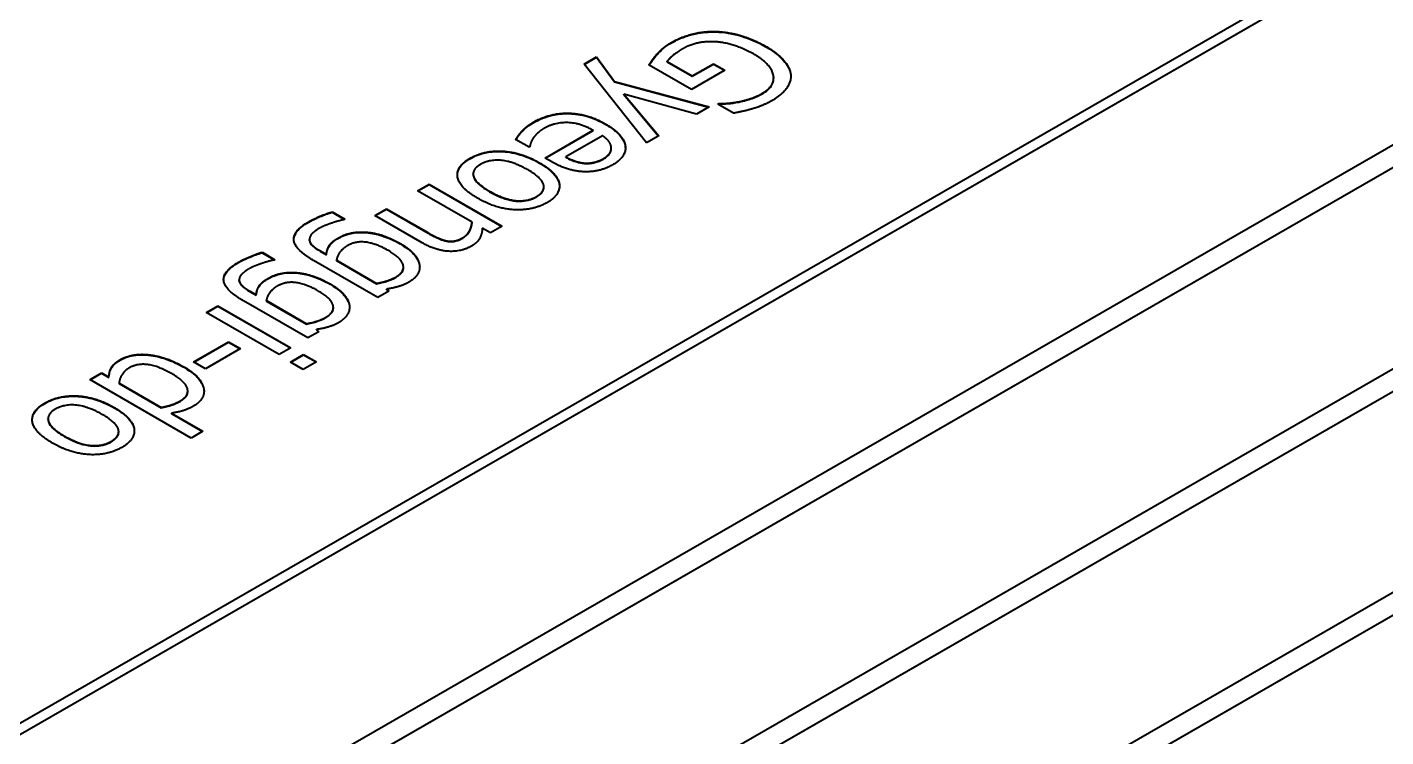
# Model space of a CAD drawing. Header units: millimetres. Extents: x 0 to 1682, y 0 to 1188.
# Drawn here: x 1419.98 to 1431.84, y 1055.02 to 1061.22 of the extents above; entities that cross this region are included whole.
import ezdxf

# ---------------------------------------------------------------- set-up
doc = ezdxf.new("R2010")
doc.units = ezdxf.units.MM
doc.header["$LTSCALE"] = 2
doc.layers.add('가시적인 것(ISO)', color=3, linetype='Continuous', lineweight=40)
doc.layers.add('가시적인 좁은 것(ISO)', color=3, linetype='Continuous', lineweight=35)

msp = doc.modelspace()

# ---------------------------------------------------------------- linework, layer by layer
at = {"layer": '가시적인 것(ISO)'}
for p, q in [((1414.269, 1051.893), (1440.291, 1066.878)), ((1414.439, 1051.893), (1440.291, 1066.78)), ((1440.291, 1066.777), (1414.442, 1051.891)), ((1441.818, 1065.901), (1415.966, 1051.013)), ((1416.136, 1050.916), (1441.988, 1065.803)), ((1441.988, 1065.8), (1416.139, 1050.914)), ((1443.515, 1064.923), (1417.663, 1050.036)), ((1417.833, 1049.938), (1443.685, 1064.826)), ((1443.685, 1064.822), (1417.836, 1049.937)), ((1445.212, 1063.946), (1419.36, 1049.059)), ((1419.53, 1048.961), (1445.382, 1063.848)), ((1445.382, 1063.845), (1419.533, 1048.96)), ((1424.841, 1060.9), (1424.949, 1060.962)), ((1425.387, 1060.211), (1424.841, 1060.9)), ((1424.842, 1060.897), (1424.949, 1060.959)), ((1424.949, 1060.962), (1425.107, 1060.747)), ((1424.949, 1060.959), (1424.949, 1060.962)), ((1424.949, 1060.959), (1425.107, 1060.744)), ((1425.566, 1060.922), (1425.785, 1060.796)), ((1425.566, 1060.919), (1425.566, 1060.922)), ((1425.566, 1060.919), (1425.785, 1060.793)), ((1425.785, 1060.796), (1425.972, 1060.903)), ((1425.785, 1060.793), (1425.972, 1060.9)), ((1425.972, 1060.903), (1426.071, 1060.846)), ((1425.972, 1060.9), (1425.972, 1060.903)), ((1425.972, 1060.9), (1426.068, 1060.845)), ((1425.779, 1060.678), (1425.408, 1060.891)), ((1426.071, 1060.846), (1425.779, 1060.678)), ((1425.785, 1060.793), (1425.785, 1060.796)), ((1426.496, 1060.775), (1426.496, 1060.778)), ((1425.107, 1060.747), (1425.932, 1060.525)), ((1425.107, 1060.744), (1425.107, 1060.747)), ((1425.107, 1060.744), (1425.928, 1060.523)), ((1425.187, 1060.638), (1425.493, 1060.272)), ((1425.822, 1060.461), (1425.187, 1060.638)), ((1425.187, 1060.635), (1425.187, 1060.638)), ((1425.187, 1060.635), (1425.491, 1060.271)), ((1426.01, 1060.549), (1426.019, 1060.554)), ((1426.146, 1060.47), (1426.01, 1060.549)), ((1426.012, 1060.547), (1426.019, 1060.551)), ((1426.019, 1060.551), (1426.019, 1060.554)), ((1425.932, 1060.525), (1425.822, 1060.461)), ((1424.5, 1060.079), (1424.919, 1060.321)), ((1424.502, 1060.078), (1424.919, 1060.318)), ((1424.919, 1060.318), (1424.919, 1060.321)), ((1424.36, 1060.173), (1424.243, 1060.24)), ((1425.001, 1060.274), (1424.68, 1060.089)), ((1425.493, 1060.272), (1425.387, 1060.211)), ((1424.366, 1060.177), (1424.36, 1060.173)), ((1424.558, 1060.046), (1424.5, 1060.079)), ((1424.68, 1060.086), (1424.68, 1060.089)), ((1425.078, 1060.162), (1425.078, 1060.165)), ((1423.386, 1059.792), (1423.488, 1059.851)), ((1423.389, 1059.791), (1423.488, 1059.848)), ((1423.488, 1059.851), (1424.125, 1059.484)), ((1423.488, 1059.848), (1423.488, 1059.851)), ((1423.488, 1059.848), (1424.122, 1059.482)), ((1423.873, 1059.937), (1423.873, 1059.94)), ((1423.862, 1059.518), (1423.386, 1059.792)), ((1424.49, 1059.823), (1424.49, 1059.826)), ((1422.641, 1059.608), (1422.752, 1059.544)), ((1422.641, 1059.605), (1422.641, 1059.608)), ((1422.641, 1059.605), (1422.749, 1059.543)), ((1423.013, 1059.577), (1423.115, 1059.636)), ((1423.016, 1059.576), (1423.115, 1059.633)), ((1423.115, 1059.636), (1423.478, 1059.427)), ((1423.115, 1059.633), (1423.115, 1059.636)), ((1423.115, 1059.633), (1423.478, 1059.423)), ((1422.752, 1059.544), (1422.747, 1059.541)), ((1423.426, 1059.339), (1423.013, 1059.577)), ((1423.862, 1059.515), (1423.862, 1059.518)), ((1424.125, 1059.484), (1424.023, 1059.426)), ((1422.442, 1059.365), (1422.442, 1059.368)), ((1422.443, 1059.355), (1422.443, 1059.358)), ((1423.639, 1059.353), (1423.639, 1059.356)), ((1424.023, 1059.426), (1423.952, 1059.466)), ((1422.028, 1059.256), (1422.14, 1059.191)), ((1422.028, 1059.252), (1422.028, 1059.256)), ((1422.028, 1059.252), (1422.137, 1059.19)), ((1422.535, 1059.269), (1422.591, 1059.237)), ((1422.535, 1059.265), (1422.591, 1059.233)), ((1422.591, 1059.233), (1422.591, 1059.237)), ((1422.14, 1059.191), (1422.134, 1059.188)), ((1423.041, 1058.86), (1422.477, 1059.185)), ((1422.679, 1059.183), (1422.679, 1059.186)), ((1422.679, 1059.186), (1423.029, 1058.984)), ((1422.679, 1059.183), (1423.029, 1058.981)), ((1423.263, 1059.123), (1423.263, 1059.126)), ((1421.829, 1059.012), (1421.829, 1059.015)), ((1421.83, 1059.002), (1421.83, 1059.005)), ((1421.922, 1058.916), (1421.978, 1058.884)), ((1421.922, 1058.913), (1421.978, 1058.881)), ((1421.978, 1058.881), (1421.978, 1058.884)), ((1423.029, 1058.981), (1423.029, 1058.984)), ((1423.137, 1058.915), (1423.041, 1058.86)), ((1423.116, 1058.934), (1423.137, 1058.915)), ((1423.116, 1058.931), (1423.116, 1058.934)), ((1423.116, 1058.931), (1423.135, 1058.914)), ((1421.541, 1058.729), (1421.642, 1058.788)), ((1421.544, 1058.728), (1421.642, 1058.785)), ((1421.642, 1058.788), (1422.279, 1058.421)), ((1421.642, 1058.785), (1421.642, 1058.788)), ((1421.642, 1058.785), (1422.276, 1058.42)), ((1422.428, 1058.507), (1421.865, 1058.832)), ((1422.066, 1058.83), (1422.066, 1058.833)), ((1422.066, 1058.833), (1422.416, 1058.632)), ((1422.066, 1058.83), (1422.416, 1058.628)), ((1422.651, 1058.77), (1422.651, 1058.773)), ((1422.177, 1058.363), (1421.541, 1058.729)), ((1422.416, 1058.628), (1422.416, 1058.632)), ((1422.524, 1058.562), (1422.428, 1058.507)), ((1422.503, 1058.581), (1422.524, 1058.562)), ((1422.503, 1058.578), (1422.503, 1058.581)), ((1422.503, 1058.578), (1422.522, 1058.561)), ((1421.431, 1058.298), (1421.736, 1058.474)), ((1421.434, 1058.296), (1421.736, 1058.47)), ((1421.839, 1058.414), (1421.534, 1058.238)), ((1421.736, 1058.474), (1421.839, 1058.414)), ((1421.736, 1058.47), (1421.736, 1058.474)), ((1421.736, 1058.47), (1421.836, 1058.413)), ((1422.279, 1058.421), (1422.177, 1058.363)), ((1421.036, 1058.358), (1421.036, 1058.361)), ((1421.534, 1058.238), (1421.431, 1058.298)), ((1422.276, 1058.297), (1422.391, 1058.364)), ((1422.387, 1058.233), (1422.276, 1058.297)), ((1422.279, 1058.296), (1422.391, 1058.361)), ((1422.503, 1058.3), (1422.387, 1058.233)), ((1422.391, 1058.364), (1422.503, 1058.3)), ((1422.391, 1058.361), (1422.391, 1058.364)), ((1422.391, 1058.361), (1422.5, 1058.298)), ((1420.524, 1058.144), (1420.625, 1058.202)), ((1420.527, 1058.142), (1420.625, 1058.199)), ((1420.625, 1058.202), (1420.69, 1058.165)), ((1420.625, 1058.199), (1420.625, 1058.202)), ((1420.625, 1058.199), (1420.69, 1058.162)), ((1421.41, 1057.633), (1420.524, 1058.144)), ((1420.69, 1058.162), (1420.69, 1058.165)), ((1420.78, 1058.113), (1421.148, 1057.901)), ((1420.78, 1058.11), (1420.78, 1058.113)), ((1420.78, 1058.11), (1421.148, 1057.898)), ((1421.379, 1058.04), (1421.379, 1058.043)), ((1421.148, 1057.898), (1421.148, 1057.901)), ((1421.237, 1057.85), (1421.512, 1057.692)), ((1421.237, 1057.847), (1421.237, 1057.85)), ((1421.237, 1057.847), (1421.509, 1057.69)), ((1420.159, 1057.799), (1420.159, 1057.802)), ((1420.776, 1057.685), (1420.776, 1057.688)), ((1421.512, 1057.692), (1421.41, 1057.633))]:
    msp.add_line(p, q, dxfattribs=at)
for points, degree in [([(1425.603, 1061.088), (1425.688, 1061.137), (1425.885, 1061.187), (1425.992, 1061.184)], 2), ([(1425.992, 1061.184), (1426.099, 1061.181), (1426.32, 1061.116), (1426.428, 1061.054)], 2), ([(1425.479, 1060.988), (1425.506, 1061.018), (1425.558, 1061.062), (1425.603, 1061.088)], 2), ([(1425.705, 1061.034), (1425.66, 1061.008), (1425.583, 1060.948), (1425.566, 1060.922)], 2), ([(1425.989, 1061.094), (1425.91, 1061.099), (1425.766, 1061.069), (1425.705, 1061.034)], 2), ([(1426.32, 1060.988), (1426.234, 1061.037), (1426.069, 1061.089), (1425.989, 1061.094)], 2), ([(1426.428, 1061.054), (1426.53, 1060.995), (1426.638, 1060.87), (1426.645, 1060.808)], 2), ([(1425.408, 1060.891), (1425.419, 1060.909), (1425.458, 1060.965), (1425.479, 1060.988)], 2), ([(1426.397, 1060.644), (1426.514, 1060.711), (1426.473, 1060.9), (1426.32, 1060.988)], 2), ([(1426.645, 1060.808), (1426.651, 1060.747), (1426.568, 1060.63), (1426.482, 1060.58)], 2), ([(1426.645, 1060.805), (1426.645, 1060.8), (1426.646, 1060.795), (1426.646, 1060.791)], 3), ([(1426.019, 1060.554), (1426.057, 1060.555), (1426.134, 1060.56), (1426.192, 1060.571)], 2), ([(1426.192, 1060.571), (1426.242, 1060.581), (1426.349, 1060.616), (1426.397, 1060.644)], 2), ([(1426.482, 1060.58), (1426.441, 1060.557), (1426.355, 1060.521), (1426.309, 1060.508)], 2), ([(1424.396, 1060.391), (1424.541, 1060.474), (1424.872, 1060.467), (1425.03, 1060.376)], 2), ([(1426.309, 1060.508), (1426.274, 1060.497), (1426.177, 1060.476), (1426.146, 1060.47)], 2), ([(1424.243, 1060.24), (1424.253, 1060.255), (1424.284, 1060.298), (1424.299, 1060.314)], 2), ([(1424.299, 1060.314), (1424.32, 1060.336), (1424.359, 1060.369), (1424.396, 1060.391)], 2), ([(1424.491, 1060.337), (1424.458, 1060.318), (1424.409, 1060.272), (1424.395, 1060.25)], 2), ([(1424.919, 1060.321), (1424.808, 1060.385), (1424.585, 1060.391), (1424.491, 1060.337)], 2), ([(1425.03, 1060.376), (1425.185, 1060.286), (1425.215, 1060.091), (1425.09, 1060.019)], 2), ([(1424.395, 1060.25), (1424.381, 1060.226), (1424.368, 1060.19), (1424.366, 1060.177)], 2), ([(1425.078, 1060.172), (1425.076, 1060.2), (1425.038, 1060.248), (1425.001, 1060.274)], 2), ([(1423.911, 1059.728), (1423.75, 1059.82), (1423.722, 1060.006), (1423.844, 1060.076)], 2), ([(1423.844, 1060.076), (1423.97, 1060.149), (1424.295, 1060.128), (1424.451, 1060.038)], 2), ([(1424.68, 1060.089), (1424.725, 1060.065), (1424.806, 1060.038), (1424.843, 1060.035)], 2), ([(1424.843, 1060.035), (1424.885, 1060.032), (1424.966, 1060.05), (1425.008, 1060.073)], 2), ([(1425.008, 1060.073), (1425.048, 1060.097), (1425.08, 1060.144), (1425.078, 1060.172)], 2), ([(1423.936, 1060.023), (1423.858, 1059.978), (1423.894, 1059.859), (1424.016, 1059.788)], 2), ([(1424.346, 1059.978), (1424.225, 1060.047), (1424.015, 1060.069), (1423.936, 1060.023)], 2), ([(1424.425, 1059.742), (1424.504, 1059.788), (1424.469, 1059.907), (1424.346, 1059.978)], 2), ([(1424.451, 1060.038), (1424.61, 1059.947), (1424.638, 1059.759), (1424.517, 1059.689)], 2), ([(1424.843, 1059.959), (1424.774, 1059.961), (1424.634, 1060.002), (1424.558, 1060.046)], 2), ([(1425.09, 1060.019), (1425.033, 1059.987), (1424.912, 1059.957), (1424.843, 1059.959)], 2), ([(1424.517, 1059.689), (1424.394, 1059.619), (1424.071, 1059.635), (1423.911, 1059.728)], 2), ([(1424.016, 1059.788), (1424.14, 1059.717), (1424.346, 1059.697), (1424.425, 1059.742)], 2), ([(1422.436, 1059.522), (1422.481, 1059.548), (1422.589, 1059.593), (1422.641, 1059.608)], 2), ([(1422.477, 1059.185), (1422.315, 1059.278), (1422.298, 1059.443), (1422.436, 1059.522)], 2), ([(1422.645, 1059.513), (1422.609, 1059.501), (1422.552, 1059.478), (1422.524, 1059.462)], 2), ([(1422.747, 1059.541), (1422.732, 1059.538), (1422.677, 1059.524), (1422.645, 1059.513)], 2), ([(1423.782, 1059.384), (1423.82, 1059.405), (1423.858, 1059.476), (1423.862, 1059.518)], 2), ([(1422.524, 1059.462), (1422.477, 1059.435), (1422.438, 1059.382), (1422.443, 1059.358)], 2), ([(1422.442, 1059.365), (1422.442, 1059.361), (1422.442, 1059.358), (1422.443, 1059.355)], 3), ([(1422.443, 1059.358), (1422.448, 1059.334), (1422.496, 1059.291), (1422.535, 1059.269)], 2), ([(1422.591, 1059.237), (1422.594, 1059.282), (1422.637, 1059.348), (1422.697, 1059.383)], 2), ([(1422.697, 1059.383), (1422.8, 1059.442), (1423.084, 1059.42), (1423.236, 1059.332)], 2), ([(1423.478, 1059.427), (1423.522, 1059.401), (1423.606, 1059.363), (1423.639, 1059.356)], 2), ([(1423.639, 1059.356), (1423.676, 1059.349), (1423.744, 1059.361), (1423.782, 1059.384)], 2), ([(1423.952, 1059.466), (1423.95, 1059.415), (1423.907, 1059.338), (1423.857, 1059.309)], 2), ([(1421.823, 1059.169), (1421.868, 1059.195), (1421.976, 1059.24), (1422.028, 1059.256)], 2), ([(1422.773, 1059.312), (1422.734, 1059.29), (1422.683, 1059.222), (1422.679, 1059.186)], 2), ([(1423.133, 1059.27), (1423.027, 1059.331), (1422.849, 1059.356), (1422.773, 1059.312)], 2), ([(1423.199, 1059.041), (1423.276, 1059.086), (1423.245, 1059.206), (1423.133, 1059.27)], 2), ([(1423.236, 1059.332), (1423.315, 1059.287), (1423.396, 1059.192), (1423.403, 1059.146)], 2), ([(1423.857, 1059.309), (1423.768, 1059.258), (1423.544, 1059.271), (1423.426, 1059.339)], 2), ([(1421.865, 1058.832), (1421.702, 1058.925), (1421.685, 1059.09), (1421.823, 1059.169)], 2), ([(1422.032, 1059.16), (1421.997, 1059.148), (1421.94, 1059.125), (1421.911, 1059.109)], 2), ([(1422.134, 1059.188), (1422.119, 1059.185), (1422.064, 1059.171), (1422.032, 1059.16)], 2), ([(1423.403, 1059.146), (1423.41, 1059.103), (1423.361, 1059.024), (1423.311, 1058.995)], 2), ([(1423.403, 1059.143), (1423.404, 1059.138), (1423.405, 1059.133), (1423.405, 1059.127)], 3), ([(1421.911, 1059.109), (1421.865, 1059.082), (1421.825, 1059.03), (1421.83, 1059.005)], 2), ([(1421.829, 1059.012), (1421.829, 1059.009), (1421.83, 1059.005), (1421.83, 1059.002)], 3), ([(1421.83, 1059.005), (1421.836, 1058.982), (1421.883, 1058.938), (1421.922, 1058.916)], 2), ([(1421.978, 1058.884), (1421.981, 1058.929), (1422.025, 1058.995), (1422.085, 1059.03)], 2), ([(1422.085, 1059.03), (1422.188, 1059.089), (1422.472, 1059.067), (1422.624, 1058.979)], 2), ([(1423.029, 1058.984), (1423.086, 1058.995), (1423.167, 1059.023), (1423.199, 1059.041)], 2), ([(1422.16, 1058.959), (1422.121, 1058.937), (1422.07, 1058.87), (1422.066, 1058.833)], 2), ([(1422.521, 1058.917), (1422.415, 1058.978), (1422.237, 1059.003), (1422.16, 1058.959)], 2), ([(1422.586, 1058.688), (1422.664, 1058.733), (1422.633, 1058.853), (1422.521, 1058.917)], 2), ([(1422.624, 1058.979), (1422.703, 1058.934), (1422.783, 1058.839), (1422.791, 1058.794)], 2), ([(1423.311, 1058.995), (1423.264, 1058.968), (1423.172, 1058.942), (1423.116, 1058.934)], 2), ([(1422.791, 1058.794), (1422.797, 1058.75), (1422.748, 1058.671), (1422.699, 1058.642)], 2), ([(1422.791, 1058.79), (1422.792, 1058.785), (1422.792, 1058.78), (1422.792, 1058.775)], 3), ([(1422.416, 1058.632), (1422.473, 1058.642), (1422.554, 1058.67), (1422.586, 1058.688)], 2), ([(1422.699, 1058.642), (1422.651, 1058.615), (1422.559, 1058.589), (1422.503, 1058.581)], 2), ([(1420.712, 1058.247), (1420.722, 1058.265), (1420.758, 1058.299), (1420.788, 1058.317)], 2), ([(1420.788, 1058.317), (1420.838, 1058.345), (1420.965, 1058.369), (1421.036, 1058.361)], 2), ([(1421.036, 1058.361), (1421.108, 1058.354), (1421.264, 1058.302), (1421.345, 1058.255)], 2), ([(1420.69, 1058.165), (1420.694, 1058.191), (1420.7, 1058.226), (1420.712, 1058.247)], 2), ([(1420.866, 1058.244), (1420.826, 1058.221), (1420.784, 1058.152), (1420.78, 1058.113)], 2), ([(1421.242, 1058.194), (1421.129, 1058.259), (1420.942, 1058.288), (1420.866, 1058.244)], 2), ([(1421.315, 1057.959), (1421.394, 1058.004), (1421.359, 1058.126), (1421.242, 1058.194)], 2), ([(1421.345, 1058.255), (1421.429, 1058.207), (1421.51, 1058.113), (1421.519, 1058.065)], 2), ([(1421.519, 1058.065), (1421.528, 1058.023), (1421.482, 1057.941), (1421.43, 1057.912)], 2), ([(1421.519, 1058.062), (1421.521, 1058.055), (1421.521, 1058.048), (1421.522, 1058.041)], 3), ([(1420.198, 1057.589), (1420.037, 1057.682), (1420.009, 1057.868), (1420.131, 1057.938)], 2), ([(1420.131, 1057.938), (1420.257, 1058.011), (1420.582, 1057.99), (1420.738, 1057.9)], 2), ([(1421.148, 1057.901), (1421.205, 1057.912), (1421.28, 1057.939), (1421.315, 1057.959)], 2), ([(1420.223, 1057.885), (1420.145, 1057.84), (1420.181, 1057.72), (1420.303, 1057.65)], 2), ([(1420.632, 1057.84), (1420.512, 1057.909), (1420.302, 1057.931), (1420.223, 1057.885)], 2), ([(1420.711, 1057.604), (1420.791, 1057.65), (1420.756, 1057.768), (1420.632, 1057.84)], 2), ([(1420.738, 1057.9), (1420.897, 1057.808), (1420.925, 1057.621), (1420.804, 1057.551)], 2), ([(1421.43, 1057.912), (1421.385, 1057.886), (1421.296, 1057.859), (1421.237, 1057.85)], 2), ([(1420.804, 1057.551), (1420.681, 1057.48), (1420.358, 1057.497), (1420.198, 1057.589)], 2), ([(1420.303, 1057.65), (1420.427, 1057.579), (1420.632, 1057.558), (1420.711, 1057.604)], 2)]:
    msp.add_open_spline(points, degree=degree, dxfattribs=at)
for points, knots in [([(1425.603, 1061.085), (1425.634, 1061.102), (1425.668, 1061.119), (1425.739, 1061.146), (1425.776, 1061.157), (1425.872, 1061.177), (1425.931, 1061.182), (1425.992, 1061.181)], [-0.1094442, -0.1094442, -0.1094442, -0.1094442, -0.0764086, -0.0764086, -0.0455615, -0.0455615, 0, 0, 0, 0]), ([(1425.992, 1061.181), (1426.028, 1061.18), (1426.064, 1061.176), (1426.144, 1061.163), (1426.182, 1061.153), (1426.29, 1061.122), (1426.363, 1061.088), (1426.428, 1061.051)], [-0.1102144, -0.1102144, -0.1102144, -0.1102144, -0.0915163, -0.0915163, -0.0681294, -0.0681294, 0, 0, 0, 0]), ([(1425.479, 1060.984), (1425.495, 1061.002), (1425.512, 1061.02), (1425.552, 1061.053), (1425.578, 1061.07), (1425.603, 1061.085)], [-0.05271934, -0.05271934, -0.05271934, -0.05271934, -0.02656558, -0.02656558, 0, 0, 0, 0]), ([(1426.428, 1061.051), (1426.519, 1060.998), (1426.567, 1060.952), (1426.623, 1060.881), (1426.641, 1060.844), (1426.645, 1060.805)], [-0.1010123, -0.1010123, -0.1010123, -0.1010123, -0.0512306, -0.0512306, 0, 0, 0, 0]), ([(1425.409, 1060.891), (1425.421, 1060.908), (1425.435, 1060.929), (1425.45, 1060.951), (1425.464, 1060.968), (1425.479, 1060.984)], [-0.03112874, -0.03112874, -0.03112874, -0.03112874, -0.0238809, -0.0238809, 0, 0, 0, 0]), ([(1426.397, 1060.641), (1426.414, 1060.65), (1426.43, 1060.661), (1426.456, 1060.683), (1426.467, 1060.695), (1426.49, 1060.729), (1426.496, 1060.751), (1426.496, 1060.775)], [-0.2319582, -0.2319582, -0.2319582, -0.2319582, -0.2003238, -0.2003238, -0.1702621, -0.1702621, -0.1171754, -0.1171754, -0.1171754, -0.1171754]), ([(1426.019, 1060.551), (1426.044, 1060.551), (1426.07, 1060.552), (1426.125, 1060.556), (1426.159, 1060.562), (1426.192, 1060.568)], [-0.04799963, -0.04799963, -0.04799963, -0.04799963, -0.02569689, -0.02569689, 0, 0, 0, 0]), ([(1426.192, 1060.568), (1426.241, 1060.577), (1426.28, 1060.59), (1426.333, 1060.607), (1426.367, 1060.623), (1426.397, 1060.641)], [-0.04550665, -0.04550665, -0.04550665, -0.04550665, -0.03248246, -0.03248246, 0, 0, 0, 0]), ([(1424.396, 1060.387), (1424.422, 1060.402), (1424.449, 1060.415), (1424.505, 1060.437), (1424.534, 1060.446), (1424.609, 1060.463), (1424.655, 1060.468), (1424.739, 1060.467), (1424.789, 1060.463), (1424.917, 1060.43), (1424.977, 1060.403), (1425.03, 1060.373)], [-0.25738, -0.25738, -0.25738, -0.25738, -0.2101741, -0.2101741, -0.167381, -0.167381, -0.1045278, -0.1045278, -0.0555574, -0.0555574, 0, 0, 0, 0]), ([(1424.245, 1060.239), (1424.255, 1060.254), (1424.266, 1060.269), (1424.278, 1060.286), (1424.288, 1060.299), (1424.299, 1060.311)], [-0.02367367, -0.02367367, -0.02367367, -0.02367367, -0.01762699, -0.01762699, 0, 0, 0, 0]), ([(1424.299, 1060.311), (1424.312, 1060.324), (1424.325, 1060.337), (1424.355, 1060.363), (1424.377, 1060.376), (1424.396, 1060.387)], [-0.03994906, -0.03994906, -0.03994906, -0.03994906, -0.02053288, -0.02053288, 0, 0, 0, 0]), ([(1425.03, 1060.373), (1425.062, 1060.354), (1425.092, 1060.334), (1425.14, 1060.293), (1425.16, 1060.272), (1425.195, 1060.218), (1425.201, 1060.189), (1425.201, 1060.167)], [-0.14210217, -0.14210217, -0.14210217, -0.14210217, -0.1209944, -0.1209944, -0.10207716, -0.10207716, -0.07397148, -0.07397148, -0.07397148, -0.07397148]), ([(1423.735, 1059.93), (1423.735, 1059.93), (1423.735, 1059.93), (1423.735, 1059.955), (1423.743, 1059.98), (1423.779, 1060.029), (1423.809, 1060.053), (1423.844, 1060.073)], [-0.07029154, -0.07029154, -0.07029154, -0.07029154, -0.07026923, -0.07026923, -0.03775459, -0.03775459, 0, 0, 0, 0]), ([(1423.844, 1060.073), (1423.864, 1060.084), (1423.885, 1060.095), (1423.929, 1060.112), (1423.952, 1060.119), (1424.016, 1060.133), (1424.058, 1060.137), (1424.142, 1060.136), (1424.195, 1060.131), (1424.33, 1060.097), (1424.395, 1060.068), (1424.451, 1060.035)], [-0.2314011, -0.2314011, -0.2314011, -0.2314011, -0.1968434, -0.1968434, -0.1646481, -0.1646481, -0.1102897, -0.1102897, -0.0596216, -0.0596216, 0, 0, 0, 0]), ([(1424.68, 1060.086), (1424.713, 1060.068), (1424.745, 1060.054), (1424.797, 1060.039), (1424.819, 1060.034), (1424.843, 1060.032)], [-0.04407769, -0.04407769, -0.04407769, -0.04407769, -0.01765231, -0.01765231, 0, 0, 0, 0]), ([(1424.843, 1060.032), (1424.857, 1060.031), (1424.872, 1060.031), (1424.905, 1060.033), (1424.92, 1060.036), (1424.96, 1060.046), (1424.986, 1060.057), (1425.008, 1060.07)], [-0.03904079, -0.03904079, -0.03904079, -0.03904079, -0.03201187, -0.03201187, -0.02341156, -0.02341156, 0, 0, 0, 0]), ([(1425.008, 1060.07), (1425.021, 1060.077), (1425.033, 1060.086), (1425.056, 1060.105), (1425.062, 1060.114), (1425.074, 1060.133), (1425.078, 1060.147), (1425.078, 1060.162)], [-0.03522729, -0.03522729, -0.03522729, -0.03522729, -0.02935181, -0.02935181, -0.02212217, -0.02212217, -0.00272689, -0.00272689, -0.00272689, -0.00272689]), ([(1424.451, 1060.035), (1424.483, 1060.016), (1424.514, 1059.996), (1424.564, 1059.955), (1424.584, 1059.934), (1424.621, 1059.879), (1424.626, 1059.852), (1424.626, 1059.832)], [-0.13063328, -0.13063328, -0.13063328, -0.13063328, -0.1123019, -0.1123019, -0.09621194, -0.09621194, -0.07167785, -0.07167785, -0.07167785, -0.07167785]), ([(1423.873, 1059.937), (1423.873, 1059.934), (1423.873, 1059.931), (1423.876, 1059.906), (1423.888, 1059.887), (1423.928, 1059.841), (1423.97, 1059.812), (1424.016, 1059.785)], [-0.07846513, -0.07846513, -0.07846513, -0.07846513, -0.07477469, -0.07477469, -0.04926273, -0.04926273, 0, 0, 0, 0]), ([(1424.016, 1059.785), (1424.045, 1059.768), (1424.077, 1059.752), (1424.138, 1059.727), (1424.167, 1059.717), (1424.233, 1059.703), (1424.26, 1059.702), (1424.305, 1059.702), (1424.329, 1059.705), (1424.38, 1059.717), (1424.404, 1059.727), (1424.425, 1059.739)], [-0.085957, -0.085957, -0.085957, -0.085957, -0.06934265, -0.06934265, -0.05592497, -0.05592497, -0.04101288, -0.04101288, -0.02228505, -0.02228505, 0, 0, 0, 0]), ([(1424.425, 1059.739), (1424.437, 1059.746), (1424.449, 1059.754), (1424.468, 1059.771), (1424.475, 1059.78), (1424.487, 1059.8), (1424.49, 1059.812), (1424.49, 1059.823)], [-0.13544963, -0.13544963, -0.13544963, -0.13544963, -0.11875979, -0.11875979, -0.10326441, -0.10326441, -0.0846095, -0.0846095, -0.0846095, -0.0846095]), ([(1422.436, 1059.519), (1422.477, 1059.543), (1422.515, 1059.559), (1422.569, 1059.581), (1422.604, 1059.594), (1422.641, 1059.605)], [-0.04924835, -0.04924835, -0.04924835, -0.04924835, -0.03125372, -0.03125372, 0, 0, 0, 0]), ([(1422.306, 1059.368), (1422.306, 1059.369), (1422.306, 1059.37), (1422.307, 1059.394), (1422.317, 1059.416), (1422.357, 1059.468), (1422.395, 1059.495), (1422.436, 1059.519)], [-0.07483092, -0.07483092, -0.07483092, -0.07483092, -0.07360033, -0.07360033, -0.04385366, -0.04385366, 0, 0, 0, 0]), ([(1423.782, 1059.38), (1423.795, 1059.388), (1423.806, 1059.396), (1423.829, 1059.419), (1423.836, 1059.432), (1423.852, 1059.463), (1423.86, 1059.489), (1423.862, 1059.515)], [-0.04783413, -0.04783413, -0.04783413, -0.04783413, -0.04228344, -0.04228344, -0.03417336, -0.03417336, 0, 0, 0, 0]), ([(1422.443, 1059.355), (1422.445, 1059.347), (1422.448, 1059.339), (1422.46, 1059.321), (1422.468, 1059.313), (1422.49, 1059.294), (1422.512, 1059.279), (1422.535, 1059.265)], [-0.03404592, -0.03404592, -0.03404592, -0.03404592, -0.03011691, -0.03011691, -0.02454432, -0.02454432, 0, 0, 0, 0]), ([(1422.591, 1059.233), (1422.594, 1059.276), (1422.609, 1059.302), (1422.636, 1059.34), (1422.666, 1059.361), (1422.697, 1059.379)], [-0.05329034, -0.05329034, -0.05329034, -0.05329034, -0.033257, -0.033257, 0, 0, 0, 0]), ([(1422.697, 1059.379), (1422.713, 1059.389), (1422.731, 1059.397), (1422.768, 1059.411), (1422.787, 1059.417), (1422.842, 1059.428), (1422.879, 1059.43), (1422.972, 1059.427), (1423.019, 1059.417), (1423.12, 1059.389), (1423.183, 1059.36), (1423.236, 1059.329)], [-0.1240776, -0.1240776, -0.1240776, -0.1240776, -0.1129254, -0.1129254, -0.1024056, -0.1024056, -0.0843546, -0.0843546, -0.0567559, -0.0567559, 0, 0, 0, 0]), ([(1423.478, 1059.423), (1423.514, 1059.402), (1423.553, 1059.383), (1423.6, 1059.363), (1423.619, 1059.357), (1423.639, 1059.353)], [-0.04331503, -0.04331503, -0.04331503, -0.04331503, -0.0157872, -0.0157872, 0, 0, 0, 0]), ([(1423.639, 1059.353), (1423.653, 1059.35), (1423.667, 1059.349), (1423.698, 1059.349), (1423.711, 1059.352), (1423.743, 1059.36), (1423.764, 1059.37), (1423.782, 1059.38)], [-0.03855405, -0.03855405, -0.03855405, -0.03855405, -0.0297502, -0.0297502, -0.01964082, -0.01964082, 0, 0, 0, 0]), ([(1421.823, 1059.166), (1421.865, 1059.19), (1421.903, 1059.206), (1421.956, 1059.228), (1421.991, 1059.241), (1422.028, 1059.252)], [-0.04924835, -0.04924835, -0.04924835, -0.04924835, -0.03125372, -0.03125372, 0, 0, 0, 0]), ([(1423.236, 1059.329), (1423.31, 1059.286), (1423.343, 1059.252), (1423.382, 1059.204), (1423.398, 1059.174), (1423.403, 1059.143)], [-0.0688188, -0.0688188, -0.0688188, -0.0688188, -0.04064011, -0.04064011, 0, 0, 0, 0]), ([(1421.693, 1059.016), (1421.693, 1059.016), (1421.693, 1059.017), (1421.694, 1059.041), (1421.704, 1059.063), (1421.744, 1059.115), (1421.782, 1059.142), (1421.823, 1059.166)], [-0.07483092, -0.07483092, -0.07483092, -0.07483092, -0.07360033, -0.07360033, -0.04385366, -0.04385366, 0, 0, 0, 0]), ([(1423.199, 1059.038), (1423.211, 1059.045), (1423.222, 1059.052), (1423.24, 1059.069), (1423.247, 1059.077), (1423.26, 1059.098), (1423.263, 1059.11), (1423.263, 1059.123)], [-0.15303008, -0.15303008, -0.15303008, -0.15303008, -0.13082508, -0.13082508, -0.11003161, -0.11003161, -0.08152189, -0.08152189, -0.08152189, -0.08152189]), ([(1421.83, 1059.002), (1421.832, 1058.994), (1421.835, 1058.986), (1421.847, 1058.968), (1421.855, 1058.96), (1421.877, 1058.941), (1421.899, 1058.926), (1421.922, 1058.913)], [-0.03404592, -0.03404592, -0.03404592, -0.03404592, -0.03011691, -0.03011691, -0.02454432, -0.02454432, 0, 0, 0, 0]), ([(1421.978, 1058.881), (1421.981, 1058.924), (1421.996, 1058.949), (1422.023, 1058.987), (1422.053, 1059.009), (1422.085, 1059.027)], [-0.05329034, -0.05329034, -0.05329034, -0.05329034, -0.033257, -0.033257, 0, 0, 0, 0]), ([(1422.085, 1059.027), (1422.101, 1059.036), (1422.118, 1059.044), (1422.156, 1059.058), (1422.175, 1059.064), (1422.23, 1059.075), (1422.266, 1059.077), (1422.359, 1059.074), (1422.406, 1059.064), (1422.508, 1059.036), (1422.57, 1059.007), (1422.624, 1058.976)], [-0.1240776, -0.1240776, -0.1240776, -0.1240776, -0.1129254, -0.1129254, -0.1024056, -0.1024056, -0.0843546, -0.0843546, -0.0567559, -0.0567559, 0, 0, 0, 0]), ([(1423.029, 1058.981), (1423.062, 1058.987), (1423.096, 1058.995), (1423.144, 1059.012), (1423.171, 1059.022), (1423.199, 1059.038)], [-0.08193339, -0.08193339, -0.08193339, -0.08193339, -0.02968229, -0.02968229, 0, 0, 0, 0]), ([(1422.624, 1058.976), (1422.698, 1058.933), (1422.73, 1058.899), (1422.769, 1058.851), (1422.786, 1058.821), (1422.791, 1058.79)], [-0.0688188, -0.0688188, -0.0688188, -0.0688188, -0.04064011, -0.04064011, 0, 0, 0, 0]), ([(1422.586, 1058.685), (1422.598, 1058.692), (1422.609, 1058.7), (1422.627, 1058.716), (1422.635, 1058.724), (1422.647, 1058.745), (1422.651, 1058.757), (1422.651, 1058.77)], [-0.15303008, -0.15303008, -0.15303008, -0.15303008, -0.13082508, -0.13082508, -0.11003161, -0.11003161, -0.08152189, -0.08152189, -0.08152189, -0.08152189]), ([(1422.416, 1058.628), (1422.449, 1058.635), (1422.484, 1058.643), (1422.531, 1058.659), (1422.558, 1058.669), (1422.586, 1058.685)], [-0.08193339, -0.08193339, -0.08193339, -0.08193339, -0.02968229, -0.02968229, 0, 0, 0, 0]), ([(1420.712, 1058.243), (1420.722, 1058.261), (1420.734, 1058.273), (1420.753, 1058.291), (1420.77, 1058.303), (1420.788, 1058.314)], [-0.02791302, -0.02791302, -0.02791302, -0.02791302, -0.01906525, -0.01906525, 0, 0, 0, 0]), ([(1420.788, 1058.314), (1420.808, 1058.324), (1420.829, 1058.334), (1420.875, 1058.349), (1420.9, 1058.354), (1420.962, 1058.362), (1420.999, 1058.362), (1421.036, 1058.358)], [-0.06796176, -0.06796176, -0.06796176, -0.06796176, -0.0477141, -0.0477141, -0.02799481, -0.02799481, 0, 0, 0, 0]), ([(1421.036, 1058.358), (1421.095, 1058.352), (1421.147, 1058.338), (1421.244, 1058.305), (1421.297, 1058.279), (1421.345, 1058.252)], [-0.0842159, -0.0842159, -0.0842159, -0.0842159, -0.05018735, -0.05018735, 0, 0, 0, 0]), ([(1420.69, 1058.162), (1420.692, 1058.176), (1420.694, 1058.191), (1420.699, 1058.218), (1420.705, 1058.231), (1420.712, 1058.243)], [-0.03584254, -0.03584254, -0.03584254, -0.03584254, -0.01686341, -0.01686341, 0, 0, 0, 0]), ([(1421.345, 1058.252), (1421.423, 1058.207), (1421.455, 1058.173), (1421.495, 1058.127), (1421.513, 1058.095), (1421.519, 1058.062)], [-0.06716925, -0.06716925, -0.06716925, -0.06716925, -0.0434806, -0.0434806, 0, 0, 0, 0]), ([(1420.021, 1057.792), (1420.021, 1057.792), (1420.021, 1057.792), (1420.022, 1057.817), (1420.03, 1057.841), (1420.066, 1057.891), (1420.095, 1057.914), (1420.131, 1057.935)], [-0.07029154, -0.07029154, -0.07029154, -0.07029154, -0.07026923, -0.07026923, -0.03775459, -0.03775459, 0, 0, 0, 0]), ([(1420.131, 1057.935), (1420.151, 1057.946), (1420.172, 1057.956), (1420.216, 1057.974), (1420.239, 1057.981), (1420.303, 1057.995), (1420.345, 1057.999), (1420.429, 1057.998), (1420.482, 1057.993), (1420.617, 1057.958), (1420.681, 1057.929), (1420.738, 1057.897)], [-0.2314011, -0.2314011, -0.2314011, -0.2314011, -0.1968434, -0.1968434, -0.1646481, -0.1646481, -0.1102897, -0.1102897, -0.0596216, -0.0596216, 0, 0, 0, 0]), ([(1421.148, 1057.898), (1421.18, 1057.904), (1421.214, 1057.912), (1421.258, 1057.927), (1421.284, 1057.937), (1421.315, 1057.956)], [-0.09667555, -0.09667555, -0.09667555, -0.09667555, -0.03343207, -0.03343207, 0, 0, 0, 0]), ([(1421.315, 1057.956), (1421.327, 1057.963), (1421.338, 1057.97), (1421.357, 1057.986), (1421.364, 1057.995), (1421.376, 1058.015), (1421.379, 1058.028), (1421.379, 1058.04)], [-0.16245449, -0.16245449, -0.16245449, -0.16245449, -0.13868189, -0.13868189, -0.11639143, -0.11639143, -0.08644566, -0.08644566, -0.08644566, -0.08644566]), ([(1420.738, 1057.897), (1420.77, 1057.878), (1420.801, 1057.858), (1420.851, 1057.817), (1420.87, 1057.796), (1420.908, 1057.741), (1420.912, 1057.714), (1420.913, 1057.694)], [-0.13063328, -0.13063328, -0.13063328, -0.13063328, -0.1123019, -0.1123019, -0.09621194, -0.09621194, -0.07167785, -0.07167785, -0.07167785, -0.07167785]), ([(1420.159, 1057.799), (1420.159, 1057.796), (1420.16, 1057.792), (1420.163, 1057.768), (1420.175, 1057.749), (1420.215, 1057.703), (1420.257, 1057.673), (1420.303, 1057.647)], [-0.07846513, -0.07846513, -0.07846513, -0.07846513, -0.07477469, -0.07477469, -0.04926273, -0.04926273, 0, 0, 0, 0]), ([(1420.303, 1057.647), (1420.332, 1057.63), (1420.364, 1057.614), (1420.425, 1057.589), (1420.454, 1057.579), (1420.52, 1057.565), (1420.547, 1057.563), (1420.592, 1057.564), (1420.616, 1057.566), (1420.666, 1057.579), (1420.69, 1057.589), (1420.711, 1057.601)], [-0.085957, -0.085957, -0.085957, -0.085957, -0.06934265, -0.06934265, -0.05592497, -0.05592497, -0.04101288, -0.04101288, -0.02228505, -0.02228505, 0, 0, 0, 0]), ([(1420.711, 1057.601), (1420.724, 1057.608), (1420.736, 1057.616), (1420.755, 1057.633), (1420.762, 1057.642), (1420.773, 1057.662), (1420.776, 1057.673), (1420.776, 1057.685)], [-0.13544963, -0.13544963, -0.13544963, -0.13544963, -0.11875979, -0.11875979, -0.10326441, -0.10326441, -0.0846095, -0.0846095, -0.0846095, -0.0846095])]:
    msp.add_open_spline(points, degree=3, knots=knots, dxfattribs=at)
at = {"layer": '가시적인 좁은 것(ISO)'}
for p, q in [((1425.992, 1061.181), (1425.992, 1061.184)), ((1425.603, 1061.085), (1425.603, 1061.088)), ((1426.428, 1061.051), (1426.428, 1061.054)), ((1425.479, 1060.984), (1425.479, 1060.988)), ((1426.645, 1060.805), (1426.645, 1060.808)), ((1426.192, 1060.568), (1426.192, 1060.571)), ((1426.397, 1060.641), (1426.397, 1060.644)), ((1424.299, 1060.311), (1424.299, 1060.314)), ((1424.396, 1060.387), (1424.396, 1060.391)), ((1425.03, 1060.373), (1425.03, 1060.376)), ((1423.844, 1060.073), (1423.844, 1060.076)), ((1425.008, 1060.07), (1425.008, 1060.073)), ((1424.451, 1060.035), (1424.451, 1060.038)), ((1424.843, 1060.032), (1424.843, 1060.035)), ((1424.016, 1059.785), (1424.016, 1059.788)), ((1424.425, 1059.739), (1424.425, 1059.742)), ((1422.436, 1059.519), (1422.436, 1059.522)), ((1422.697, 1059.379), (1422.697, 1059.383)), ((1423.478, 1059.423), (1423.478, 1059.427)), ((1423.782, 1059.38), (1423.782, 1059.384)), ((1422.535, 1059.265), (1422.535, 1059.269)), ((1423.236, 1059.329), (1423.236, 1059.332)), ((1421.823, 1059.166), (1421.823, 1059.169)), ((1423.403, 1059.143), (1423.403, 1059.146)), ((1422.085, 1059.027), (1422.085, 1059.03)), ((1423.199, 1059.038), (1423.199, 1059.041)), ((1421.922, 1058.913), (1421.922, 1058.916)), ((1422.624, 1058.976), (1422.624, 1058.979)), ((1422.791, 1058.79), (1422.791, 1058.794)), ((1422.586, 1058.685), (1422.586, 1058.688)), ((1420.788, 1058.314), (1420.788, 1058.317)), ((1420.712, 1058.243), (1420.712, 1058.247)), ((1421.345, 1058.252), (1421.345, 1058.255)), ((1421.519, 1058.062), (1421.519, 1058.065)), ((1420.131, 1057.935), (1420.131, 1057.938)), ((1421.315, 1057.956), (1421.315, 1057.959)), ((1420.738, 1057.897), (1420.738, 1057.9)), ((1420.303, 1057.647), (1420.303, 1057.65)), ((1420.711, 1057.601), (1420.711, 1057.604))]:
    msp.add_line(p, q, dxfattribs=at)

doc.saveas('drawing.dxf')
